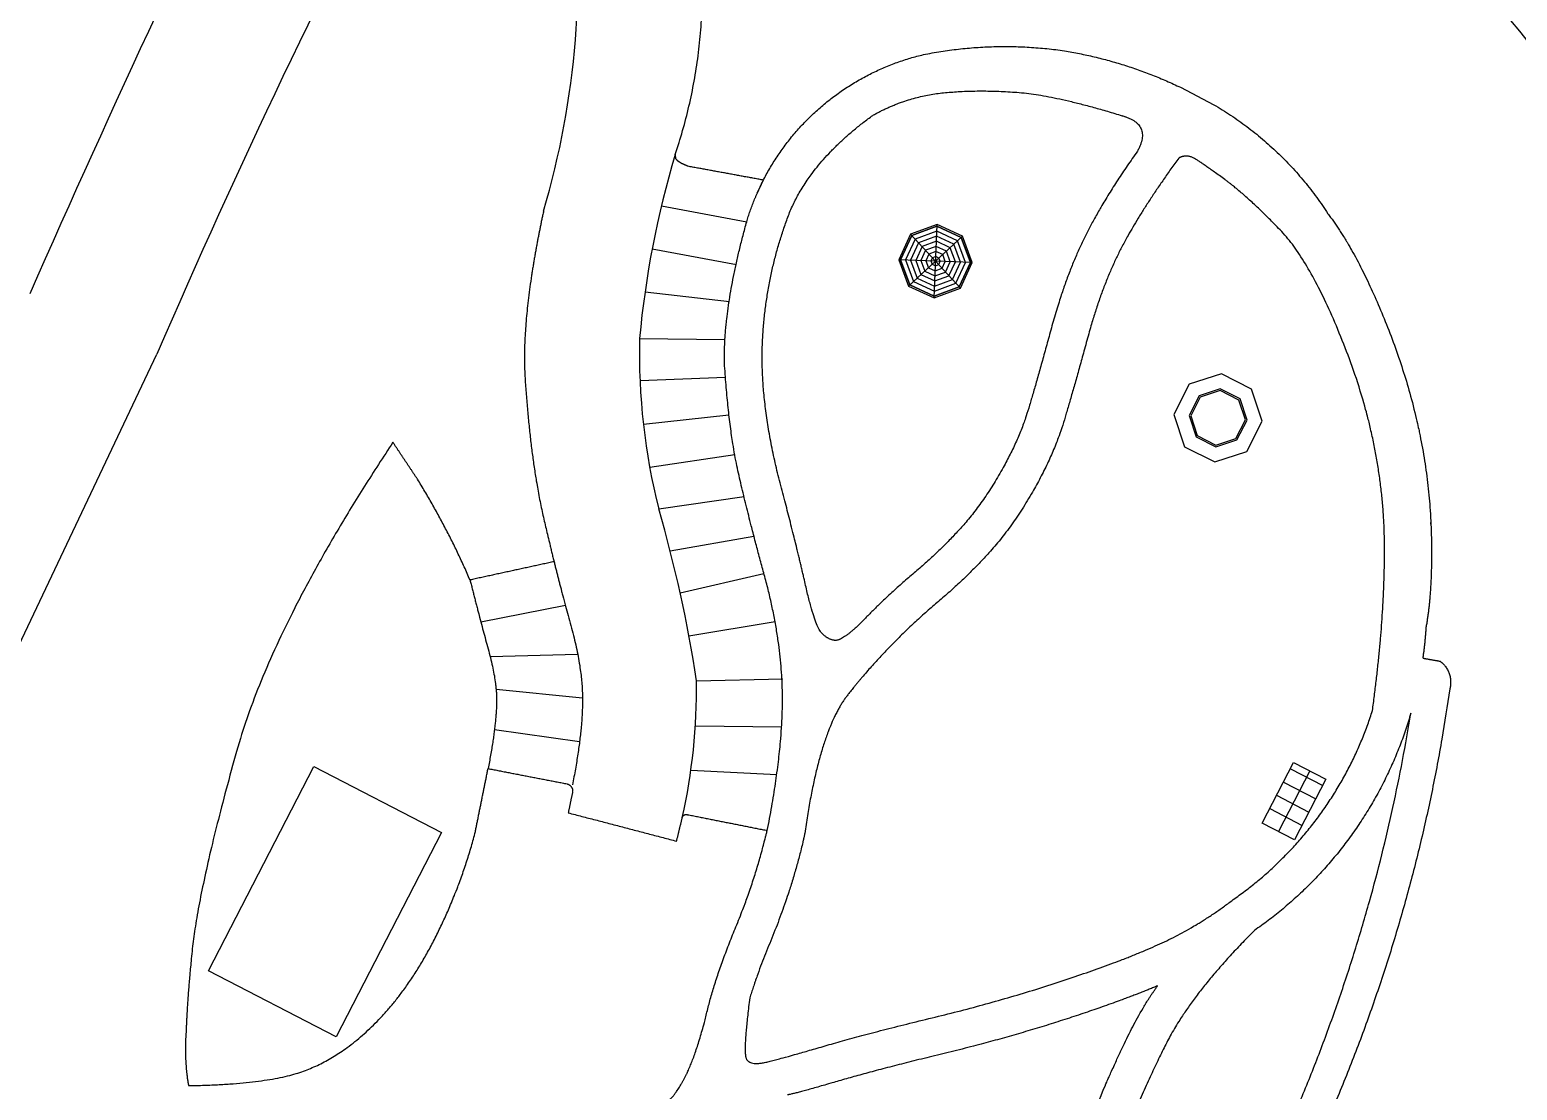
# Model space of a CAD drawing. Header units: millimetres. Extents: x -14000 to -11893, y 5996570 to 5998427.
# Drawn here: x -13115.2 to -13020, y 5997141.7 to 5997209.5 of the extents above; entities that cross this region are included whole.
import ezdxf

# ---------------------------------------------------------------- set-up
doc = ezdxf.new("R2010")
doc.units = ezdxf.units.MM
doc.header["$LTSCALE"] = 0.25
for name, color, linetype in [('3_buildings', 7, 'Continuous'), ('3_road_UNBC', 8, 'Continuous'), ('3_sidewalk_UNBC', 253, 'Continuous')]:
    doc.layers.add(name, color=color, linetype=linetype)

msp = doc.modelspace()

# ---------------------------------------------------------------- linework, layer by layer
at = {"layer": '3_buildings', "transparency": 33554687}
for p, q in [((-13057.298, 5997192.348), (-13057.108, 5997197.047)), ((-13058.932, 5997193.103), (-13055.474, 5997196.292)), ((-13058.797, 5997196.426), (-13055.608, 5997192.969)), ((-13054.853, 5997194.603), (-13059.553, 5997194.792)), ((-13033.253, 5997162.095), (-13035.257, 5997158.217)), ((-13034.495, 5997162.232), (-13032.423, 5997161.161)), ((-13034.936, 5997161.379), (-13032.863, 5997160.308)), ((-13035.376, 5997160.527), (-13033.304, 5997159.456)), ((-13035.817, 5997159.674), (-13033.745, 5997158.603))]:
    msp.add_line(p, q, dxfattribs=at)
at = {"layer": '3_buildings'}
for p, q in [((-13103.735, 5997149.31), (-13096.984, 5997162.368)), ((-13096.984, 5997162.368), (-13088.815, 5997158.144)), ((-13088.815, 5997158.144), (-13095.567, 5997145.086)), ((-13095.567, 5997145.086), (-13103.735, 5997149.31))]:
    msp.add_line(p, q, dxfattribs=at)
at = {"layer": '3_buildings', "transparency": 33554687, "flags": 128}
for points in [[(-13058.932, 5997193.103), (-13057.298, 5997192.348), (-13055.608, 5997192.969), (-13054.853, 5997194.603), (-13055.474, 5997196.292), (-13057.108, 5997197.047), (-13058.797, 5997196.426), (-13059.553, 5997194.792)], [(-13055.554, 5997196.219), (-13054.961, 5997194.607), (-13055.682, 5997193.048), (-13057.293, 5997192.456), (-13058.852, 5997193.176), (-13059.445, 5997194.788), (-13058.724, 5997196.347), (-13057.112, 5997196.939)], [(-13055.554, 5997196.219), (-13057.112, 5997196.939), (-13058.724, 5997196.347), (-13059.445, 5997194.788), (-13058.852, 5997193.176), (-13057.293, 5997192.456), (-13055.682, 5997193.048), (-13054.961, 5997194.607)], [(-13055.792, 5997195.998), (-13057.125, 5997196.615), (-13058.504, 5997196.108), (-13059.12, 5997194.775), (-13058.613, 5997193.397), (-13057.28, 5997192.78), (-13055.902, 5997193.287), (-13055.285, 5997194.62)], [(-13056.031, 5997195.778), (-13057.138, 5997196.29), (-13058.284, 5997195.869), (-13058.796, 5997194.762), (-13058.375, 5997193.617), (-13057.267, 5997193.105), (-13056.122, 5997193.526), (-13055.61, 5997194.633)], [(-13056.27, 5997195.558), (-13057.152, 5997195.966), (-13058.063, 5997195.631), (-13058.471, 5997194.749), (-13058.136, 5997193.837), (-13057.254, 5997193.429), (-13056.342, 5997193.764), (-13055.934, 5997194.646)], [(-13056.508, 5997195.338), (-13057.165, 5997195.641), (-13057.843, 5997195.392), (-13058.147, 5997194.736), (-13057.897, 5997194.057), (-13057.241, 5997193.754), (-13056.562, 5997194.003), (-13056.259, 5997194.659)], [(-13056.747, 5997195.118), (-13057.178, 5997195.317), (-13057.623, 5997195.153), (-13057.822, 5997194.723), (-13057.659, 5997194.277), (-13057.228, 5997194.078), (-13056.782, 5997194.242), (-13056.583, 5997194.672)], [(-13056.986, 5997194.898), (-13057.191, 5997194.993), (-13057.403, 5997194.915), (-13057.498, 5997194.709), (-13057.42, 5997194.497), (-13057.215, 5997194.402), (-13057.003, 5997194.48), (-13056.908, 5997194.686)], [(-13036.971, 5997186.519), (-13038.905, 5997187.499), (-13040.965, 5997186.825), (-13041.945, 5997184.891), (-13041.271, 5997182.83), (-13039.337, 5997181.85), (-13037.276, 5997182.525), (-13036.296, 5997184.459)], [(-13040.331, 5997186.085), (-13040.974, 5997184.817), (-13040.531, 5997183.465), (-13039.263, 5997182.822), (-13037.911, 5997183.264), (-13037.268, 5997184.533), (-13037.71, 5997185.885), (-13038.979, 5997186.528)], [(-13040.26, 5997186.003), (-13040.866, 5997184.808), (-13040.449, 5997183.535), (-13039.254, 5997182.93), (-13037.981, 5997183.346), (-13037.376, 5997184.541), (-13037.792, 5997185.814), (-13038.987, 5997186.42)], [(-13036.293, 5997158.753), (-13034.289, 5997162.63), (-13032.217, 5997161.559), (-13034.221, 5997157.682)], [(-13096.984, 5997162.368), (-13088.815, 5997158.144), (-13095.567, 5997145.086), (-13103.735, 5997149.31)]]:
    msp.add_lwpolyline(points, close=True, dxfattribs=at)
at = {"layer": '3_road_UNBC'}
msp.add_lwpolyline([(-12818.175, 5996943.607), (-12885.823, 5996944.042, 0.038129), (-12959.246, 5996935.538, 0.12104), (-13017.944, 5996908.351, 0.025825), (-13038.465, 5996884.611, 0.072319), (-13051.926, 5996858.107, -0.680241), (-13070.504, 5996857.167), (-13092.965, 5996906.574, -0.036891), (-13097.855, 5996919.849), (-13104.912, 5996944.469), (-13108.827, 5996958.124, 0.093158), (-13126.054, 5996992.465), (-13171.22, 5997051.788, -0.277141), (-13173.481, 5997072.253), (-13160.719, 5997100.03, -0.060879), (-13158.746, 5997103.232), (-13133.078, 5997135.373, 0.057837), (-13130.085, 5997140.164), (-13107.043, 5997188.754)], format="xyb", dxfattribs=at)
for centre, radius, start, end in [((-12229.14, 5996801.626), 968.466, 153.865438, 156.189347), ((-12614.629, 5996975.53), 536.597, 152.42264, 156.58656), ((-13134.354, 5997213.246), 54.281, 343.57087, 7.14653), ((-13016.052, 5997184.197), 60.351, 163.32504, 174.73043), ((-13035.012, 5997188.864), 41.146, 178.78042, 194.08181), ((-13155.997, 5997155.274), 84.435, 8.56413, 16.21594), ((-13110.352, 5997167.36), 37.851, 347.38728, 0.73801)]:
    msp.add_arc(centre, radius, start, end, dxfattribs=at)
for points, weights in [([(-13073.865, 5997201.515), (-13069.368, 5997214.806), (-13075.796, 5997227.279)], [1, 0.908559398412, 0.973899896297]), ([(-13082.704, 5997195.862), (-13082.917, 5997194.729), (-13083.089, 5997193.589)], [1, 0.999846380208, 1])]:
    msp.add_rational_spline(points, weights, degree=2, dxfattribs=at)
for points in [[(-13082.29, 5997197.894), (-13082.518, 5997196.846), (-13082.704, 5997195.862)], [(-13080.429, 5997160.758), (-13080.57, 5997160.083), (-13080.71, 5997159.409)], [(-13080.71, 5997159.409), (-13077.242, 5997158.503), (-13073.774, 5997157.598)], [(-13073.774, 5997157.598), (-13073.594, 5997158.347), (-13073.414, 5997159.095)]]:
    msp.add_open_spline(points, degree=2, dxfattribs=at)
for points, knots in [([(-13083.089, 5997193.589), (-13083.648, 5997189.827), (-13083.128, 5997181.916), (-13081.972, 5997176.881), (-13081.62, 5997175.472)], [0.01419234, 0.01419234, 0.01419234, 0.03925061, 0.08867854, 0.10688375, 0.10688375, 0.10688375]), ([(-13081.616, 5997175.459), (-13081.115, 5997173.456), (-13079.814, 5997168.744), (-13079.78, 5997164.544), (-13080.443, 5997161.195)], [0, 0, 0, 0.282527, 0.623042, 1, 1, 1])]:
    msp.add_open_spline(points, degree=2, knots=knots, dxfattribs=at)
at = {"layer": '3_sidewalk_UNBC'}
for p, q in [((-13041.533, 5997205.819), (-13039.383, 5997204.701)), ((-13074.748, 5997198.235), (-13069.291, 5997197.209)), ((-13075.336, 5997195.496), (-13069.942, 5997194.492)), ((-13075.796, 5997192.737), (-13070.393, 5997192.123)), ((-13076.148, 5997189.74), (-13070.685, 5997189.675)), ((-13076.118, 5997187.063), (-13070.648, 5997187.267)), ((-13075.899, 5997184.259), (-13070.425, 5997184.877)), ((-13075.498, 5997181.526), (-13070.056, 5997182.321)), ((-13074.921, 5997178.853), (-13069.462, 5997179.633)), ((-13074.188, 5997176.169), (-13068.826, 5997177.107)), ((-13073.546, 5997173.472), (-13068.187, 5997174.725)), ((-13080.891, 5997172.662), (-13086.303, 5997171.612)), ((-13072.987, 5997170.721), (-13067.475, 5997171.644)), ((-13080.104, 5997169.534), (-13085.703, 5997169.387)), ((-13072.503, 5997167.848), (-13066.968, 5997167.983)), ((-13079.798, 5997166.751), (-13085.327, 5997167.294)), ((-13079.987, 5997163.957), (-13085.435, 5997164.707)), ((-13072.562, 5997164.971), (-13067.055, 5997164.904)), ((-13072.864, 5997162.127), (-13067.367, 5997161.853))]:
    msp.add_line(p, q, dxfattribs=at)
msp.add_arc((-13044.273, 5997189.411), 31.597, 11.13681, 64.10275, dxfattribs=at)
for points, weights in [([(-13057.976, 5997207.911), (-13053.484, 5997208.813), (-13048.951, 5997208.151)], [1, 0.985299448795, 1]), ([(-13068.611, 5997199.063), (-13065.493, 5997206.13), (-13057.976, 5997207.911)], [1, 0.895456302773, 1]), ([(-13048.951, 5997208.151), (-13045.076, 5997207.512), (-13041.533, 5997205.819)], [1, 0.990059026046, 1]), ([(-13039.39, 5997204.704), (-13034.907, 5997202.091), (-13032.093, 5997197.732)], [1, 0.972526316604, 1]), ([(-13069.291, 5997197.209), (-13068.886, 5997198.599), (-13068.208, 5997199.879)], [1, 0.994817768031, 1]), ([(-13025.815, 5997171.271), (-13025.879, 5997170.285), (-13026.02, 5997169.307)], [1, 0.99925751867, 1]), ([(-13024.901, 5997169.105), (-13024.006, 5997168.427), (-13024.289, 5997167.34)], [1, 0.831576232433, 1]), ([(-13024.289, 5997167.34), (-13028.075, 5997140.777), (-13043.945, 5997119.143)], [1, 0.96997600764, 1]), ([(-13045.256, 5997120.28), (-13030.806, 5997140.917), (-13026.781, 5997165.786)], [1, 0.974749617829, 1]), ([(-13038.154, 5997153.857), (-13031.633, 5997158.379), (-13029.241, 5997165.945)], [1, 0.946341870834, 1]), ([(-13026.781, 5997165.786), (-13029.32, 5997157.063), (-13036.786, 5997151.885)], [1, 0.942555540797, 1]), ([(-13080.785, 5997161.261), (-13080.395, 5997161.159), (-13080.429, 5997160.758)], [1, 0.764520753744, 1]), ([(-13073.414, 5997159.095), (-13073.39, 5997159.212), (-13073.286, 5997159.27)], [1, 0.910287873646, 1]), ([(-13073.286, 5997159.27), (-13073.182, 5997159.329), (-13073.07, 5997159.289)], [1, 0.910287873646, 1]), ([(-13105.17, 5997145.369), (-13105.309, 5997143.653), (-13105.016, 5997141.957)], [1, 0.992078653584, 1])]:
    msp.add_rational_spline(points, weights, degree=2, dxfattribs=at)
for points, knots in [([(-13061.222, 5997204.025), (-13059.088, 5997205.213), (-13054.51, 5997205.697), (-13049.427, 5997205.293), (-13045.029, 5997203.929)], [1.9101912, 1.9101912, 1.9101912, 1.94102241, 1.97185362, 2, 2, 2]), ([(-13065.6, 5997174.306), (-13066.163, 5997176.787), (-13068.481, 5997185.492), (-13068.067, 5997193.743), (-13065.344, 5997201.015), (-13061.222, 5997204.025)], [1.6613149, 1.6613149, 1.6613149, 1.7048737, 1.7752866, 1.8457394, 1.9101912, 1.9101912, 1.9101912]), ([(-13044.281, 5997201.731), (-13046.248, 5997198.973), (-13048.819, 5997193.977), (-13050.672, 5997187.182), (-13051.852, 5997183.278), (-13054.23, 5997179.117), (-13056.964, 5997176.111), (-13060.36, 5997173.248), (-13062, 5997171.543)], [1, 1, 1, 1.070224, 1.1469012, 1.2205444, 1.2899895, 1.3595565, 1.4309394, 1.5070412, 1.5070412, 1.5070412]), ([(-13041.641, 5997201.286), (-13044.1, 5997197.901), (-13046.569, 5997193.102), (-13048.365, 5997186.519), (-13049.633, 5997182.323), (-13052.277, 5997177.697), (-13055.296, 5997174.379), (-13058.717, 5997171.494), (-13061.69, 5997168.403), (-13062.754, 5997167.034)], [0.0087901, 0.0087901, 0.0087901, 0.0407945, 0.0724014, 0.1053531, 0.1401545, 0.1749009, 0.2088458, 0.2407011, 0.2698204, 0.2698204, 0.2698204]), ([(-13032.093, 5997197.732), (-13030.053, 5997195.074), (-13025.787, 5997184.034), (-13025.5, 5997177.946), (-13025.5, 5997177.94)], [0.81926417, 0.81926417, 0.81926417, 0.83470129, 0.85325373, 0.85327356, 0.85327356, 0.85327356]), ([(-13067.974, 5997158.278), (-13066.97, 5997163.34), (-13067.029, 5997170.53), (-13069.121, 5997178.109), (-13070.423, 5997183.779), (-13070.7, 5997188.005)], [0.3313081, 0.3313081, 0.3313081, 0.3841237, 0.439339, 0.4838654, 0.5237378, 0.5237378, 0.5237378]), ([(-13091.932, 5997183.109), (-13099.656, 5997171.477), (-13104.342, 5997154.761), (-13105.104, 5997147.548), (-13105.17, 5997145.369)], [0.022076, 0.022076, 0.022076, 0.0829229, 0.1472202, 0.19678, 0.19678, 0.19678]), ([(-13025.5, 5997177.94), (-13025.5, 5997177.933), (-13025.343, 5997173.861), (-13025.815, 5997171.271)], [0.85327356, 0.85327356, 0.85327356, 0.8532934, 0.86569206, 0.86569206, 0.86569206]), ([(-13086.996, 5997174.303), (-13086.461, 5997172.151), (-13085.308, 5997167.977), (-13085.285, 5997165.061), (-13085.843, 5997162.239)], [0.14137147, 0.14137147, 0.14137147, 0.16916676, 0.19191354, 0.22135478, 0.22135478, 0.22135478]), ([(-13105.016, 5997141.957), (-13099.748, 5997142.041), (-13095.06, 5997143.909), (-13090.857, 5997148.192), (-13087.625, 5997154.558), (-13086.683, 5997158.079)], [0.2355914, 0.2355914, 0.2355914, 0.3553687, 0.4775001, 0.5996316, 0.721763, 0.721763, 0.721763]), ([(-13076.076, 5997139.57), (-13074.381, 5997140.78), (-13073.341, 5997142.146), (-13072.329, 5997144.628), (-13071.248, 5997149.032), (-13068.841, 5997154.866), (-13068.119, 5997157.725), (-13067.974, 5997158.278)], [0.2380785, 0.2380785, 0.2380785, 0.2627093, 0.2962916, 0.329874, 0.3634563, 0.3970386, 0.3993436, 0.3993436, 0.3993436]), ([(-13065.573, 5997158.091), (-13065.699, 5997157.504), (-13066.556, 5997154.111), (-13068.611, 5997149.131), (-13069.091, 5997147.575)], [0.31931477, 0.31931477, 0.31931477, 0.32372444, 0.34648693, 0.36056133, 0.36056133, 0.36056133]), ([(-13069.091, 5997147.575), (-13069.552, 5997144.071), (-13069.041, 5997143.202), (-13066.77, 5997143.77), (-13061.468, 5997145.322), (-13053.041, 5997147.351), (-13045.079, 5997149.986), (-13040.332, 5997152.188), (-13038.154, 5997153.857)], [0.3605613, 0.3605613, 0.3605613, 0.3911049, 0.4226645, 0.454224, 0.4857836, 0.5173432, 0.5489027, 0.5804623, 0.5804623, 0.5804623]), ([(-13036.786, 5997151.885), (-13040.718, 5997147.963), (-13044.268, 5997141.13), (-13049.423, 5997127.24), (-13056.439, 5997117.127), (-13063.319, 5997112.42), (-13069.543, 5997110.835), (-13077.178, 5997110.323), (-13086.547, 5997110.312), (-13089.981, 5997109.559), (-13092.415, 5997107.612), (-13092.647, 5997106.856)], [0.02238511, 0.02238511, 0.02238511, 0.02604261, 0.03032271, 0.0346028, 0.0388829, 0.04316299, 0.04744309, 0.05172318, 0.05600328, 0.05997488, 0.06394649, 0.06394649, 0.06394649]), ([(-13086.729, 5997112.554), (-13084.815, 5997112.714), (-13077.259, 5997112.723), (-13069.923, 5997113.215), (-13064.324, 5997114.641), (-13058.159, 5997118.858), (-13051.568, 5997128.359), (-13046.466, 5997142.104), (-13043.877, 5997147.088), (-13042.999, 5997148.337)], [0.1024469, 0.1024469, 0.1024469, 0.1186809, 0.1440244, 0.1684178, 0.1911354, 0.2137499, 0.2369151, 0.2615528, 0.2690893, 0.2690893, 0.2690893]), ([(-13042.999, 5997148.337), (-13045.189, 5997147.421), (-13052.382, 5997145.041), (-13060.85, 5997143.002), (-13066.142, 5997141.453), (-13066.67, 5997141.366)], [0.26908926, 0.26908926, 0.26908926, 0.28081268, 0.29614406, 0.31092856, 0.32629359, 0.32629359, 0.32629359])]:
    msp.add_open_spline(points, degree=2, knots=knots, dxfattribs=at)
for points in [[(-13045.277, 5997204.006), (-13043.323, 5997203.474), (-13044.281, 5997201.731)], [(-13073.809, 5997201.226), (-13073.837, 5997201.37), (-13073.865, 5997201.515)], [(-13073.666, 5997201.081), (-13073.738, 5997201.153), (-13073.809, 5997201.226)], [(-13073.463, 5997200.948), (-13073.564, 5997201.015), (-13073.666, 5997201.081)], [(-13073.054, 5997200.767), (-13073.258, 5997200.857), (-13073.463, 5997200.948)], [(-13068.208, 5997199.879), (-13070.631, 5997200.323), (-13073.054, 5997200.767)], [(-13038.696, 5997199.922), (-13040.12, 5997200.957), (-13041.139, 5997201.566), (-13041.641, 5997201.286)], [(-13028.497, 5997177.812), (-13028.761, 5997183.406), (-13033.067, 5997194.551), (-13037.271, 5997198.887), (-13038.696, 5997199.922)], [(-13070.7, 5997188.005), (-13070.847, 5997191.568), (-13069.291, 5997197.209)], [(-13090.359, 5997180.748), (-13091.146, 5997181.928), (-13091.932, 5997183.109)], [(-13086.996, 5997174.303), (-13088.439, 5997177.647), (-13090.359, 5997180.748)], [(-13029.241, 5997165.945), (-13028.319, 5997172.671), (-13028.497, 5997177.812)], [(-13081.62, 5997175.472), (-13084.308, 5997174.888), (-13086.996, 5997174.303)], [(-13062, 5997171.543), (-13063.148, 5997170.43), (-13064.044, 5997170.444), (-13064.945, 5997171.374), (-13065.6, 5997174.306)], [(-13025.989, 5997169.298), (-13025.445, 5997169.201), (-13024.901, 5997169.105)], [(-13062.754, 5997167.034), (-13064.634, 5997164.766), (-13065.573, 5997158.091)], [(-13086.683, 5997158.079), (-13086.263, 5997160.159), (-13085.843, 5997162.239)], [(-13085.843, 5997162.239), (-13083.314, 5997161.75), (-13080.785, 5997161.261)], [(-13073.07, 5997159.289), (-13070.522, 5997158.783), (-13067.974, 5997158.278)]]:
    msp.add_open_spline(points, degree=2, dxfattribs=at)

doc.saveas('drawing.dxf')
